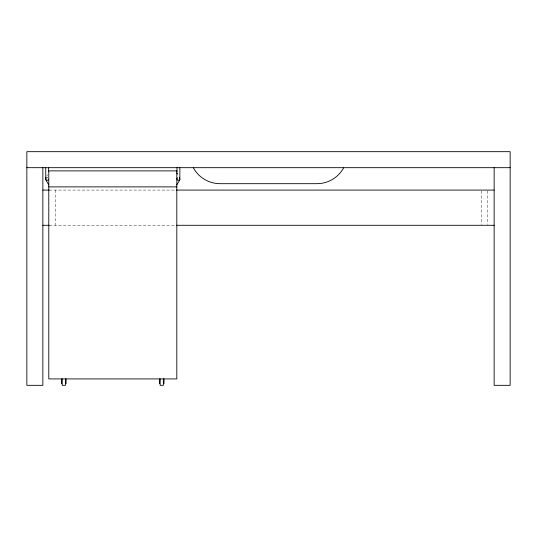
<?xml version="1.0" encoding="UTF-8"?>
<svg xmlns="http://www.w3.org/2000/svg" width="537" height="537" viewBox="0 0 537 537"><rect width="100%" height="100%" fill="white"/><g stroke="black" fill="none" stroke-linecap="round" stroke-linejoin="round"><path stroke-width="0.4" stroke-dasharray="2.69 2.01" d="M46.806 176.022L47.598 174.767M49.256 190.085L176.23 190.085M49.256 225.292L176.23 225.292M487.744 190.924L487.744 224.453M481.347 190.924L481.347 224.453M55.653 190.085L55.653 225.292M47.189 177.445L46.813 177.492A1.436 1.436 0 0 1 47.558 177.492L47.189 177.445"/><path stroke-width="0.81" d="M46.014 177.284L45.699 179.707L48.786 184.882M176.814 184.882L179.908 179.707L179.586 177.284M26.85 167.678L510.15 167.678M48.786 186.883L176.814 186.883M42.853 190.085L49.256 190.085M176.23 190.085L494.147 190.085M42.853 225.292L49.256 225.292M176.23 225.292L494.147 225.292M176.814 172.88L177.606 174.136M494.147 167.678L494.147 385.324L510.15 385.324L510.15 151.676L26.85 151.676L26.85 385.324L42.853 385.324L42.853 167.678M179.855 167.678L179.855 177.593M176.975 167.678L176.975 171.766M164.013 378.921L164.013 383.727M163.369 378.921L163.369 385.324L160.174 385.324L160.174 378.921M159.529 378.921L159.529 383.727M66.071 378.921L66.071 383.727M65.433 378.921L65.433 385.324L62.232 385.324L62.232 378.921M61.594 378.921L61.594 383.727M48.625 167.678L48.625 171.766M45.746 167.678L45.746 177.593M193.286 167.678A30.455 30.455 0 0 0 204.483 179.378L206.886 180.674A30.455 30.455 0 0 0 220.089 183.681L316.911 183.681A30.455 30.455 0 0 0 330.114 180.674L332.517 179.378A30.455 30.455 0 0 0 343.714 167.678M48.578 179.251A1.436 1.436 0 0 1 46.638 180.21A1.436 1.436 0 0 1 45.94 178.163M179.66 178.163A1.436 1.436 0 0 1 179.237 180.063A1.436 1.436 0 0 1 177.311 179.808A1.436 1.436 0 0 1 177.398 177.861M176.814 170.88L48.786 170.88L48.786 378.921L176.814 378.921L176.814 170.88"/></g></svg>
